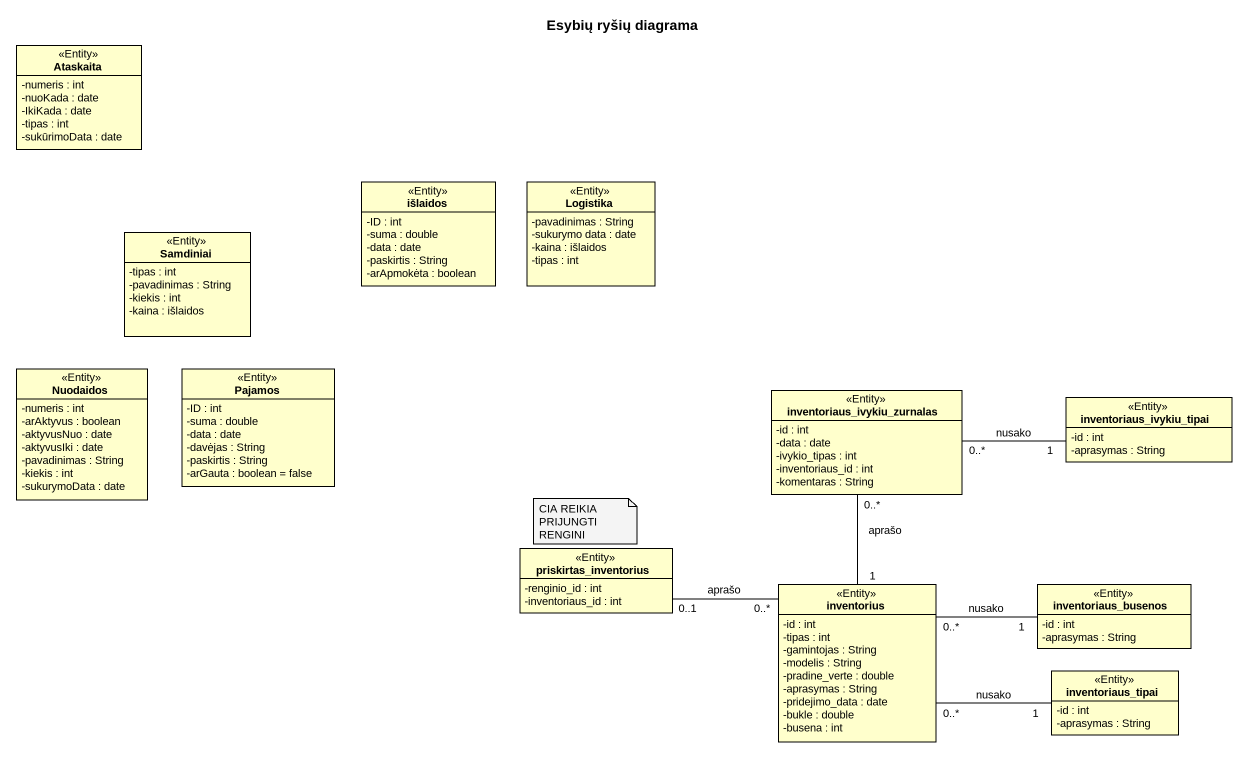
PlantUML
@startuml
title Esybių ryšių diagrama
hide circle
hide empty members
skinparam classAttributeIconSize 0
class Ataskaita <<Entity>> {
  -numeris : int
  -nuoKada : date
  -IkiKada : date
  -tipas : int
  -sukūrimoData : date
}
class išlaidos <<Entity>> {
  -ID : int
  -suma : double
  -data : date
  -paskirtis : String
  -arApmokėta : boolean
}
class Logistika <<Entity>> {
  -pavadinimas : String
  -sukurymo data : date
  -kaina : išlaidos
  -tipas : int
}
class Samdiniai <<Entity>> {
  -tipas : int
  -pavadinimas : String
  -kiekis : int
  -kaina : išlaidos
}
class Nuodaidos <<Entity>> {
  -numeris : int
  -arAktyvus : boolean
  -aktyvusNuo : date
  -aktyvusIki : date
  -pavadinimas : String
  -kiekis : int
  -sukurymoData : date
}
class Pajamos <<Entity>> {
  -ID : int
  -suma : double
  -data : date
  -davėjas : String
  -paskirtis : String
  -arGauta : boolean = false
}
class inventoriaus_ivykiu_zurnalas <<Entity>> {
  -id : int
  -data : date
  -ivykio_tipas : int
  -inventoriaus_id : int
  -komentaras : String
}
class inventoriaus_ivykiu_tipai <<Entity>> {
  -id : int
  -aprasymas : String
}
class priskirtas_inventorius <<Entity>> {
  -renginio_id : int
  -inventoriaus_id : int
}
class inventorius <<Entity>> {
  -id : int
  -tipas : int
  -gamintojas : String
  -modelis : String
  -pradine_verte : double
  -aprasymas : String
  -pridejimo_data : date
  -bukle : double
  -busena : int
}
class inventoriaus_busenos <<Entity>> {
  -id : int
  -aprasymas : String
}
class inventoriaus_tipai <<Entity>> {
  -id : int
  -aprasymas : String
}
inventoriaus_ivykiu_zurnalas "0..*" -right- "1" inventoriaus_ivykiu_tipai : nusako
inventoriaus_ivykiu_zurnalas "0..*" -- "1" inventorius : aprašo
priskirtas_inventorius "0..1" -right- "0..*" inventorius : aprašo
inventoriaus_busenos "1" -left- "0..*" inventorius : nusako
inventoriaus_tipai "1" -left- "0..*" inventorius : nusako
note as N1
  CIA REIKIA PRIJUNGTI RENGINI
end note
@enduml
